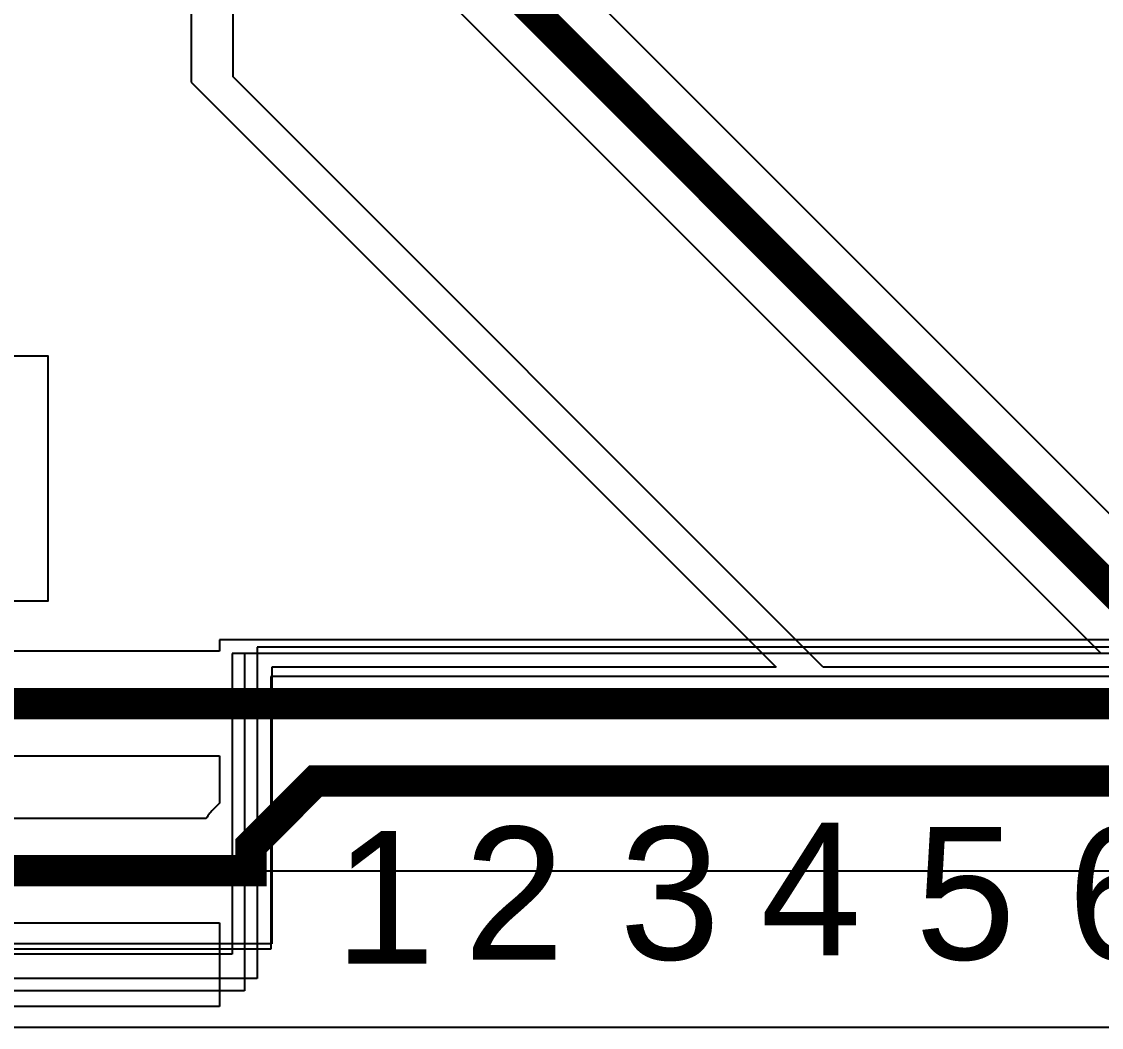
# Model space of a CAD drawing. Extents: x 0 to 323, y 0 to 320.
# Drawn here: x 147.99 to 158.33, y 154.81 to 164.43 of the extents above; entities that cross this region are included whole.
import ezdxf

# ---------------------------------------------------------------- set-up
doc = ezdxf.new("R2010")
doc.units = 0
doc.header["$MEASUREMENT"] = 0
for name, color, linetype in [('BOARD_GEOMETRY_OUTLINE', 1, 'CONTINUOUS'), ('ETCH_BOTTOM', 7, 'CONTINUOUS'), ('ETCH_GND', 3, 'CONTINUOUS'), ('ETCH_INT1', 4, 'CONTINUOUS'), ('ETCH_INT2', 5, 'CONTINUOUS'), ('ETCH_PWR', 6, 'CONTINUOUS'), ('ETCH_TOP', 2, 'CONTINUOUS'), ('PACKAGE_KEEPIN_ALL', 12, 'CONTINUOUS')]:
    doc.layers.add(name, color=color, linetype=linetype)

msp = doc.modelspace()

# ---------------------------------------------------------------- linework, layer by layer
at = {"layer": 'BOARD_GEOMETRY_OUTLINE'}
msp.add_lwpolyline([(1.513, 154.805), (1.513, 272.805), (191.513, 272.805), (191.513, 154.805)], close=True, dxfattribs=at)
at = {"layer": 'ETCH_BOTTOM'}
msp.add_lwpolyline([(2.453, 155.555), (2.453, 271.875), (190.943, 271.875), (190.943, 155.555), (176.033, 155.555), (176.033, 158.165), (150.373, 158.165), (150.373, 155.555)], close=True, dxfattribs=at)
at = {"layer": 'ETCH_GND'}
msp.add_lwpolyline([(150.123, 155.155), (2.013, 155.155), (2.013, 272.255), (191.113, 272.255), (191.113, 155.155), (176.083, 155.155), (176.083, 158.385), (150.123, 158.385)], close=True, dxfattribs=at)
at = {"layer": 'ETCH_INT1'}
for points, format in [([(122.206, 182.355), (129.159, 175.402, 1), (129.866, 176.109), (128.195, 177.78), (129.72, 179.305), (140.486, 179.305), (140.886, 178.905), (140.906, 178.905), (144.506, 175.305), (147.063, 175.305), (147.063, 173.498), (147.613, 172.948), (147.613, 170.847, 2.030769), (147.613, 170.054), (147.613, 169.098), (158.325, 158.385), (150.003, 158.385), (150.003, 155.505), (2.263, 155.505)], "xyb"), ([(159.74, 158.385), (148.613, 169.513), (148.613, 172.048, 2.378934), (148.613, 172.763), (148.613, 173.363), (148.063, 173.913), (148.063, 175.305), (151.313, 175.305, 1), (151.313, 176.306), (146.82, 176.306, 2.378934), (146.105, 176.306), (144.92, 176.306), (141.607, 179.619, 1.34236), (140.919, 180.287), (140.9, 180.306), (134.721, 180.306, 1.52703), (133.804, 180.306), (129.306, 180.306), (127.913, 178.913, 0.862848), (126.932, 179.043)], "xyb"), ([(147.563, 175.805, 0.3, 0.3, 0), (147.563, 173.705, 0.3, 0.3, 0), (148.113, 173.155, 0.3, 0.3, 0), (148.113, 169.305, 0.3, 0.3, 0), (160.363, 157.055, 0.3, 0.3, 0), (167.713, 157.055, 0.3, 0.3, 0), (178.013, 167.355, 0.3, 0.3, 0)], "xyseb")]:
    msp.add_lwpolyline(points, format=format, dxfattribs=at)
at = {"layer": 'ETCH_INT2'}
for points, format in [([(16.013, 200.685, 0.3, 0.3, 0), (16.083, 200.685, 0.3, 0.3, 0), (18.113, 198.655, 0.3, 0.3, 0), (18.113, 197.855, 0.3, 0.3, 0), (17.163, 196.905, 0.3, 0.3, 0), (12.513, 196.905, 0.3, 0.3, 0), (11.613, 196.005, 0.3, 0.3, 0), (11.613, 168.655, 0.3, 0.3, 0), (12.113, 168.155, 0.3, 0.3, 0), (12.113, 159.755, 0.3, 0.3, 0), (12.213, 159.655, 0.3, 0.3, 0), (12.213, 159.608, 0.3, 0.3, 0), (13.915, 157.905, 0.3, 0.3, 0), (173.113, 157.905, 0.3, 0.3, 0), (182.163, 166.955, 0.3, 0.3, 0), (182.163, 174.405, 0.3, 0.3, 0), (181.513, 175.055, 0.3, 0.3, 0), (181.513, 175.066, 0.3, 0.3, 0), (181.503, 175.076, 0.3, 0.3, 0), (181.503, 175.615, 0.3, 0.3, 0), (181.513, 175.625, 0.3, 0.3, 0), (181.513, 176.155, 0.3, 0.3, 0), (179.063, 178.605, 0.3, 0.3, 0), (179.013, 178.605, 0.3, 0.3, 0)], "xyseb"), ([(176.563, 195.655, 0.3, 0.3, 0), (178.263, 193.955, 0.3, 0.3, 0), (180.863, 193.955, 0.3, 0.3, 0), (187.763, 187.055, 0.3, 0.3, 0), (187.763, 169.905, 0.3, 0.3, 0), (175.023, 157.165, 0.3, 0.3, 0), (150.803, 157.165, 0.3, 0.3, 0), (150.183, 156.545, 0.3, 0.3, 0), (150.183, 156.305, 0.3, 0.3, 0), (14.669, 156.305, 0.3, 0.3, 0), (11.213, 159.761, 0.3, 0.3, 0), (11.213, 167.605, 0.3, 0.3, 0), (10.813, 168.005, 0.3, 0.3, 0), (10.813, 197.205, 0.3, 0.3, 0), (13.013, 199.405, 0.3, 0.3, 0), (14.723, 199.405, 0.3, 0.3, 0), (15.983, 198.145, 0.3, 0.3, 0), (16.013, 198.145, 0.3, 0.3, 0)], "xyseb"), ([(173.015, 158.515), (149.883, 158.515), (149.883, 158.406), (142.475, 158.406, 3.786949), (141.981, 158.406), (14.123, 158.406)], "xyb")]:
    msp.add_lwpolyline(points, format=format, dxfattribs=at)
msp.add_lwpolyline([(14.876, 156.806), (14.276, 157.405), (149.883, 157.405), (149.883, 156.953), (149.829, 156.899, 0.059669), (149.756, 156.806)], format="xyb", close=True, dxfattribs=at)
msp.add_lwpolyline([(14.462, 155.805), (149.883, 155.805), (149.883, 155.005), (1.963, 155.005)], dxfattribs=at)
at = {"layer": 'ETCH_PWR'}
for points in [[(25.813, 272.205), (188.763, 272.205), (190.463, 270.505), (190.463, 157.755), (188.613, 155.905), (175.993, 155.905), (175.993, 158.255), (155.663, 158.255), (150.013, 163.905), (150.013, 178.955), (150.913, 179.855), (150.913, 198.855), (149.013, 200.755), (148.213, 200.755, 2.998401), (147.612, 200.755), (129.32, 200.755, 2.379876), (128.605, 200.755), (92.04, 200.755, 1.362659)], [(91.573, 200.405), (148.913, 200.405), (150.713, 198.605), (150.713, 180.255), (150.313, 179.856, 2.413531), (149.813, 179.355), (149.613, 179.155), (149.613, 163.855), (155.213, 158.255), (150.383, 158.255), (150.383, 155.605), (3.213, 155.605)]]:
    msp.add_lwpolyline(points, format="xyb", dxfattribs=at)
at = {"layer": 'ETCH_TOP'}
msp.add_lwpolyline([(1.963, 155.275), (1.963, 272.195), (190.953, 272.195), (190.953, 155.275), (176.083, 155.275), (176.083, 158.445), (150.243, 158.445), (150.243, 155.275)], close=True, dxfattribs=at)
msp.add_lwpolyline([(147.913, 161.235), (148.238, 161.235), (148.238, 158.884), (142.728, 158.884)], dxfattribs=at)
at = {"layer": 'PACKAGE_KEEPIN_ALL'}
msp.add_lwpolyline([(3.013, 271.805), (3.013, 156.305), (190.513, 156.305), (190.513, 271.805)], close=True, dxfattribs=at)

# ---------------------------------------------------------------- texts
at = {"layer": 'ETCH_BOTTOM', "width": 1.02}
msp.add_text('6', height=1.27, dxfattribs=at).set_placement((158.003, 155.455))
at = {"layer": 'ETCH_GND', "width": 1.02}
msp.add_text('2', height=1.27, dxfattribs=at).set_placement((152.223, 155.455))
at = {"layer": 'ETCH_INT1', "width": 1.02}
msp.add_text('3', height=1.27, dxfattribs=at).set_placement((153.713, 155.455))
at = {"layer": 'ETCH_INT2', "width": 1.02}
msp.add_text('4', height=1.27, dxfattribs=at).set_placement((155.063, 155.495))
at = {"layer": 'ETCH_PWR', "width": 1.02}
msp.add_text('5', height=1.27, dxfattribs=at).set_placement((156.543, 155.455))
at = {"layer": 'ETCH_TOP', "width": 1.02}
msp.add_text('1', height=1.27, dxfattribs=at).set_placement((150.983, 155.415))

doc.saveas('drawing.dxf')
